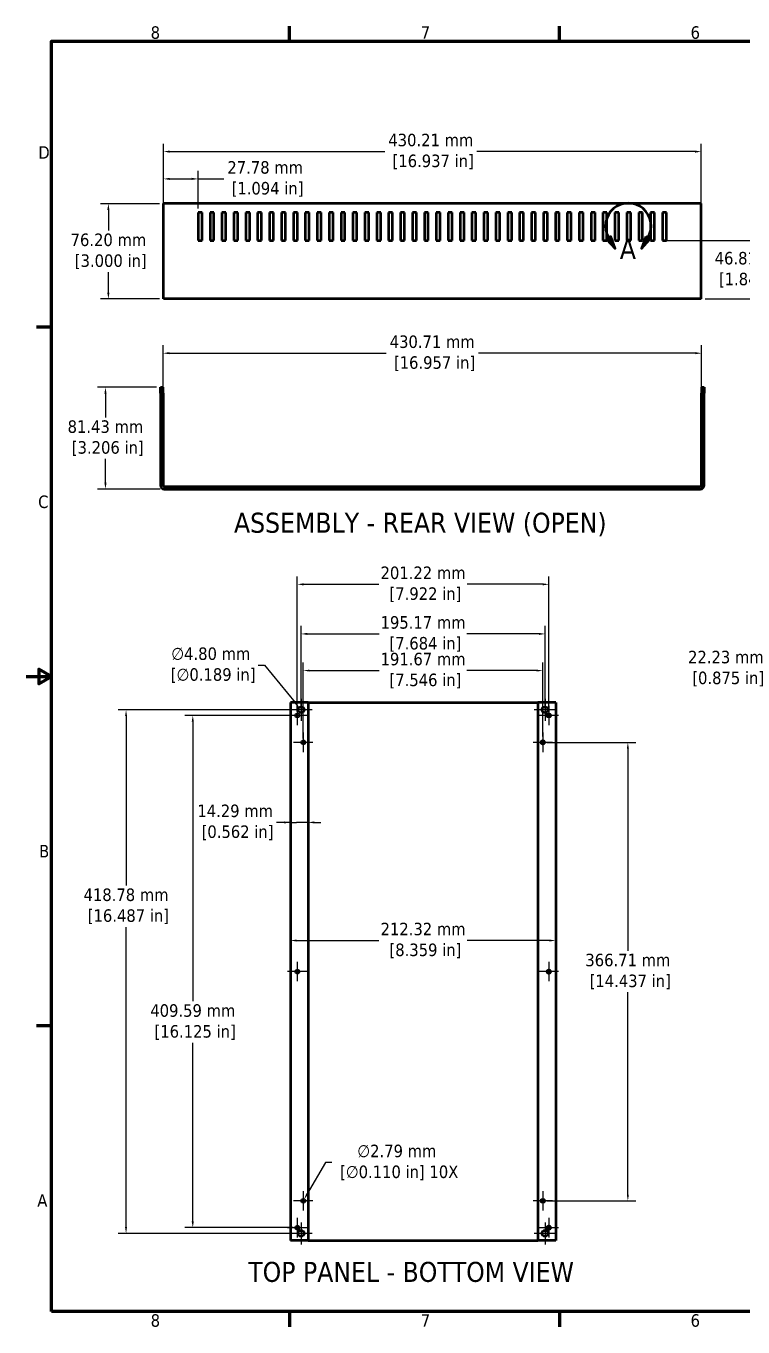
# Model space of a CAD drawing. Header units: millimetres. Extents: x 5 to 1722, y 30 to 1087.
# Drawn here: x 5 to 579, y 39 to 1079 of the extents above; entities that cross this region are included whole.
import ezdxf

# ---------------------------------------------------------------- set-up
doc = ezdxf.new("R2010")
doc.units = ezdxf.units.MM
doc.header["$LTSCALE"] = 2
for name, color, linetype, lineweight in [('Border (ANSI)', 7, 'Continuous', 70), ('Center Mark (ANSI)', 3, 'Continuous', 25), ('Detail Boundary (ANSI)', 7, 'Continuous', 50), ('Dimension (ANSI)', 7, 'Continuous', 25), ('Symbol (ANSI)', 7, 'Continuous', 25), ('Visible (ANSI)', 7, 'Continuous', 50)]:
    doc.layers.add(name, color=color, linetype=linetype, lineweight=lineweight)
doc.styles.add('Label Text (ANSI)', font='TAHOMA.TTF')
doc.styles.add('Note Text (ANSI)', font='TAHOMA.TTF')
doc.dimstyles.new('Default - mm (ANSI)', dxfattribs={"dimscale": 2, "dimtxt": 5, "dimasz": 2.5, "dimexe": 3.175, "dimexo": 1.6002, "dimgap": 0.8, "dimtad": 0, "dimtih": 1, "dimtoh": 1, "dimrnd": 1e-08, "dimzin": 0, "dimdsep": 46, "dimtxsty": 'Note Text (ANSI)', "dimcen": 0.09, "dimdle": 10, "dimclrd": 256, "dimclre": 256, "dimclrt": 256, "dimadec": 1, "dimazin": 0, "dimtfac": 0.6096, "dimtofl": 0, "dimtmove": 0, "dimatfit": 3, "dimfxl": 0, "dimtolj": 1, "dimtzin": 0, "dimlwd": -1, "dimlwe": -1, "dimarcsym": 0})

# ---------------------------------------------------------------- blocks, each defined once
blk = doc.blocks.new('Borders Default Border')
at = {"layer": 'Border (ANSI)'}
for p, q in [((107.95, 533.4), (107.95, 539.42)), ((215.9, 533.4), (215.9, 539.42)), ((12.7, 419.1), (6.68, 419.1)), ((12.7, 139.7), (6.68, 139.7)), ((107.95, 25.4), (107.95, 19.38)), ((215.9, 25.4), (215.9, 19.38))]:
    blk.add_line(p, q, dxfattribs=at)
at = {"layer": 'Border (ANSI)', "flags": 128}
for points in [[(12.7, 25.4), (12.7, 533.4), (850.9, 533.4), (850.9, 25.4), (12.7, 25.4)], [(2.54, 279.4), (12.7, 279.4), (7.62, 282.33), (7.62, 276.47), (12.7, 279.4)]]:
    blk.add_lwpolyline(points, dxfattribs=at)
at = {"layer": 'Border (ANSI)', "char_height": 5, "attachment_point": 7, "style": 'Note Text (ANSI)'}
for s, insert in [('8', (52.4, 534.3)), ('7', (160.45, 534.42)), ('6', (268.34, 534.31)), ('D', (7.46, 486.45)), ('C', (7.39, 346.66)), ('B', (7.77, 207.05)), ('A', (7.05, 67.35)), ('8', (52.4, 19.27)), ('7', (160.45, 19.38)), ('6', (268.34, 19.28))]:
    blk.add_mtext(s, dxfattribs=dict(at, insert=insert))
blk = doc.blocks.new('*D5')
at = {"layer": 'Defpoints', "color": 0}
for p in [(115, 936.9), (71, 860.7), (115, 860.7)]:
    blk.add_point(p, dxfattribs=at)
at = {"layer": 'Dimension (ANSI)'}
for p, q in [((111.8, 936.9), (64.6, 936.9)), ((71, 931.9), (71, 915.4)), ((71, 865.7), (71, 882.2)), ((111.8, 860.7), (64.6, 860.7))]:
    blk.add_line(p, q, dxfattribs=at)
for points in [[(70.1, 931.9), (71.8, 931.9), (71, 936.9)], [(70.1, 865.7), (71.8, 865.7), (71, 860.7)]]:
    blk.add_solid(points, dxfattribs=at)
at = {"layer": 'Dimension (ANSI)', "insert": (71, 898.8), "char_height": 10, "attachment_point": 5, "style": 'Note Text (ANSI)'}
blk.add_mtext('\\A1;76.20 mm\\P [3.000 in]', dxfattribs=at)
blk = doc.blocks.new('*D6')
at = {"layer": 'Defpoints', "color": 0}
for p in [(545.4, 817.3), (114.7, 785.3), (545.4, 785.3)]:
    blk.add_point(p, dxfattribs=at)
at = {"layer": 'Dimension (ANSI)'}
for p, q in [((114.7, 788.5), (114.7, 823.7)), ((545.4, 788.5), (545.4, 823.7)), ((119.7, 817.3), (293.2, 817.3)), ((540.4, 817.3), (366.9, 817.3))]:
    blk.add_line(p, q, dxfattribs=at)
for points in [[(119.7, 818.2), (119.7, 816.5), (114.7, 817.3)], [(540.4, 818.2), (540.4, 816.5), (545.4, 817.3)]]:
    blk.add_solid(points, dxfattribs=at)
at = {"layer": 'Dimension (ANSI)', "insert": (330, 817.3), "char_height": 10, "attachment_point": 5, "style": 'Note Text (ANSI)'}
blk.add_mtext('\\A1;430.71 mm\\P [16.957 in]', dxfattribs=at)
blk = doc.blocks.new('*D7')
at = {"layer": 'Defpoints', "color": 0}
for p in [(68.6, 790.1), (112.6, 790.1), (115.7, 708.7)]:
    blk.add_point(p, dxfattribs=at)
at = {"layer": 'Dimension (ANSI)'}
for p, q in [((109.4, 790.1), (62.3, 790.1)), ((68.6, 785.1), (68.6, 766)), ((68.6, 713.7), (68.6, 732.8)), ((112.5, 708.7), (62.3, 708.7))]:
    blk.add_line(p, q, dxfattribs=at)
for points in [[(67.8, 785.1), (69.5, 785.1), (68.6, 790.1)], [(67.8, 713.7), (69.5, 713.7), (68.6, 708.7)]]:
    blk.add_solid(points, dxfattribs=at)
at = {"layer": 'Dimension (ANSI)', "insert": (68.6, 749.4), "char_height": 10, "attachment_point": 5, "style": 'Note Text (ANSI)'}
blk.add_mtext('\\A1;81.43 mm\\P [3.206 in]', dxfattribs=at)
blk = doc.blocks.new('*D8')
at = {"layer": 'Defpoints', "color": 0}
for p in [(545.2, 978.6), (115, 933.9), (545.2, 933.9)]:
    blk.add_point(p, dxfattribs=at)
at = {"layer": 'Dimension (ANSI)'}
for p, q in [((115, 937.1), (115, 984.9)), ((120, 978.6), (292, 978.6)), ((540.2, 978.6), (365.7, 978.6)), ((545.2, 937.1), (545.2, 984.9))]:
    blk.add_line(p, q, dxfattribs=at)
for points in [[(120, 979.4), (120, 977.7), (115, 978.6)], [(540.2, 979.4), (540.2, 977.7), (545.2, 978.6)]]:
    blk.add_solid(points, dxfattribs=at)
at = {"layer": 'Dimension (ANSI)', "insert": (328.9, 978.6), "char_height": 10, "attachment_point": 5, "style": 'Note Text (ANSI)'}
blk.add_mtext('\\A1;430.21 mm\\P [16.937 in]', dxfattribs=at)
blk = doc.blocks.new('*D9')
at = {"layer": 'Defpoints', "color": 0}
for p in [(142.7, 956.7), (115, 933.9), (142.7, 929.8)]:
    blk.add_point(p, dxfattribs=at)
at = {"layer": 'Dimension (ANSI)'}
for p, q in [((115, 937.1), (115, 963.1)), ((142.7, 933), (142.7, 963.1)), ((120, 956.7), (137.7, 956.7)), ((142.7, 956.7), (163.2, 956.7))]:
    blk.add_line(p, q, dxfattribs=at)
for points in [[(120, 957.6), (120, 955.9), (115, 956.7)], [(137.7, 957.6), (137.7, 955.9), (142.7, 956.7)]]:
    blk.add_solid(points, dxfattribs=at)
at = {"layer": 'Dimension (ANSI)', "insert": (196.4, 956.7), "char_height": 10, "attachment_point": 5, "style": 'Note Text (ANSI)'}
blk.add_mtext('\\A1;27.78 mm\\P [1.094 in]', dxfattribs=at)
blk = doc.blocks.new('*D10')
at = {"layer": 'Defpoints', "color": 0}
for p in [(514.2, 907.5), (586.2, 907.5), (545.2, 860.7)]:
    blk.add_point(p, dxfattribs=at)
at = {"layer": 'Dimension (ANSI)'}
for p, q in [((517.4, 907.5), (592.5, 907.5)), ((586.2, 902.5), (586.2, 900.7)), ((586.2, 865.7), (586.2, 867.5)), ((548.4, 860.7), (592.5, 860.7))]:
    blk.add_line(p, q, dxfattribs=at)
for points in [[(585.3, 902.5), (587, 902.5), (586.2, 907.5)], [(585.3, 865.7), (587, 865.7), (586.2, 860.7)]]:
    blk.add_solid(points, dxfattribs=at)
at = {"layer": 'Dimension (ANSI)', "insert": (586.2, 884.1), "char_height": 10, "attachment_point": 5, "style": 'Note Text (ANSI)'}
blk.add_mtext('\\A1;46.81 mm\\P [1.843 in]', dxfattribs=at)
blk = doc.blocks.new('*D34')
at = {"layer": 'Defpoints', "color": 0}
for p in [(216.5, 347.6), (428.8, 347.6), (428.8, 347.6)]:
    blk.add_point(p, dxfattribs=at)
at = {"layer": 'Dimension (ANSI)'}
for p, q in [((221.5, 347.6), (287.3, 347.6)), ((423.8, 347.6), (358, 347.6))]:
    blk.add_line(p, q, dxfattribs=at)
for points in [[(221.5, 348.4), (221.5, 346.8), (216.5, 347.6)], [(423.8, 348.4), (423.8, 346.8), (428.8, 347.6)]]:
    blk.add_solid(points, dxfattribs=at)
at = {"layer": 'Dimension (ANSI)', "insert": (322.7, 347.6), "char_height": 10, "attachment_point": 5, "style": 'Note Text (ANSI)'}
blk.add_mtext('\\A1;212.32 mm\\P [8.359 in]', dxfattribs=at)
blk = doc.blocks.new('*D35')
at = {"layer": 'Defpoints', "color": 0}
for p in [(418.5, 563.5), (226.8, 506.1), (418.5, 507.5)]:
    blk.add_point(p, dxfattribs=at)
at = {"layer": 'Dimension (ANSI)'}
for p, q in [((226.8, 509.3), (226.8, 569.9)), ((231.8, 563.5), (287.7, 563.5)), ((413.5, 563.5), (357.6, 563.5)), ((418.5, 510.7), (418.5, 569.9))]:
    blk.add_line(p, q, dxfattribs=at)
for points in [[(231.8, 564.3), (231.8, 562.7), (226.8, 563.5)], [(413.5, 564.3), (413.5, 562.7), (418.5, 563.5)]]:
    blk.add_solid(points, dxfattribs=at)
at = {"layer": 'Dimension (ANSI)', "insert": (322.7, 563.5), "char_height": 10, "attachment_point": 5, "style": 'Note Text (ANSI)'}
blk.add_mtext('\\A1;191.67 mm\\P [7.546 in]', dxfattribs=at)
blk = doc.blocks.new('*D36')
at = {"layer": 'Defpoints', "color": 0}
for p in [(420.3, 592.8), (225.1, 532.1), (420.3, 532.1)]:
    blk.add_point(p, dxfattribs=at)
at = {"layer": 'Dimension (ANSI)'}
for p, q in [((225.1, 535.3), (225.1, 599.2)), ((420.3, 535.3), (420.3, 599.2)), ((230.1, 592.8), (287.7, 592.8)), ((415.3, 592.8), (357.6, 592.8))]:
    blk.add_line(p, q, dxfattribs=at)
for points in [[(230.1, 593.7), (230.1, 592), (225.1, 592.8)], [(415.3, 593.7), (415.3, 592), (420.3, 592.8)]]:
    blk.add_solid(points, dxfattribs=at)
at = {"layer": 'Dimension (ANSI)', "insert": (322.7, 592.8), "char_height": 10, "attachment_point": 5, "style": 'Note Text (ANSI)'}
blk.add_mtext('\\A1;195.17 mm\\P [7.684 in]', dxfattribs=at)
blk = doc.blocks.new('*D37')
at = {"layer": 'Defpoints', "color": 0}
for p in [(222.1, 632.5), (222.1, 527.6), (423.3, 527.6)]:
    blk.add_point(p, dxfattribs=at)
at = {"layer": 'Dimension (ANSI)'}
for p, q in [((222.1, 530.8), (222.1, 638.8)), ((423.3, 530.8), (423.3, 638.8)), ((227.1, 632.5), (287.3, 632.5)), ((418.3, 632.5), (358, 632.5))]:
    blk.add_line(p, q, dxfattribs=at)
for points in [[(227.1, 633.3), (227.1, 631.6), (222.1, 632.5)], [(418.3, 633.3), (418.3, 631.6), (423.3, 632.5)]]:
    blk.add_solid(points, dxfattribs=at)
at = {"layer": 'Dimension (ANSI)', "insert": (322.7, 632.5), "char_height": 10, "attachment_point": 5, "style": 'Note Text (ANSI)'}
blk.add_mtext('\\A1;201.22 mm\\P [7.922 in]', dxfattribs=at)
blk = doc.blocks.new('*D38')
at = {"layer": 'Defpoints', "color": 0}
for p in [(223.6, 534), (226.6, 530.3)]:
    blk.add_point(p, dxfattribs=at)
at = {"layer": 'Dimension (ANSI)'}
for p, q in [((190.9, 567.8), (195.9, 567.8)), ((195.9, 567.8), (220.4, 537.9)), ((224.9, 532.1), (225.3, 532.1)), ((225.1, 532), (225.1, 532.3))]:
    blk.add_line(p, q, dxfattribs=at)
blk.add_solid([(221.1, 538.4), (219.8, 537.3), (223.6, 534)], dxfattribs=at)
at = {"layer": 'Dimension (ANSI)', "insert": (152.9, 567.8), "char_height": 10, "attachment_point": 5, "style": 'Note Text (ANSI)'}
blk.add_mtext('\\A1;∅4.80 mm\\P [∅0.189 in]', dxfattribs=at)
blk = doc.blocks.new('*D39')
at = {"layer": 'Defpoints', "color": 0}
for p in [(225.1, 532.1), (85.1, 113.4), (225.1, 113.4)]:
    blk.add_point(p, dxfattribs=at)
at = {"layer": 'Dimension (ANSI)'}
for p, q in [((221.9, 532.1), (78.7, 532.1)), ((85.1, 527.1), (85.1, 391.6)), ((85.1, 118.4), (85.1, 358.4)), ((221.9, 113.4), (78.7, 113.4))]:
    blk.add_line(p, q, dxfattribs=at)
for points in [[(84.3, 527.1), (85.9, 527.1), (85.1, 532.1)], [(84.3, 118.4), (85.9, 118.4), (85.1, 113.4)]]:
    blk.add_solid(points, dxfattribs=at)
at = {"layer": 'Dimension (ANSI)', "insert": (85.1, 375), "char_height": 10, "attachment_point": 5, "style": 'Note Text (ANSI)'}
blk.add_mtext('\\A1;418.78 mm\\P [16.487 in]', dxfattribs=at)
blk = doc.blocks.new('*D40')
at = {"layer": 'Defpoints', "color": 0}
for p in [(222.1, 527.6), (138.5, 118), (222.1, 118)]:
    blk.add_point(p, dxfattribs=at)
at = {"layer": 'Dimension (ANSI)'}
for p, q in [((218.9, 527.6), (132.1, 527.6)), ((138.5, 522.6), (138.5, 299)), ((138.5, 123), (138.5, 265.9)), ((218.9, 118), (132.1, 118))]:
    blk.add_line(p, q, dxfattribs=at)
for points in [[(137.6, 522.6), (139.3, 522.6), (138.5, 527.6)], [(137.6, 123), (139.3, 123), (138.5, 118)]]:
    blk.add_solid(points, dxfattribs=at)
at = {"layer": 'Dimension (ANSI)', "insert": (138.5, 282.4), "char_height": 10, "attachment_point": 5, "style": 'Note Text (ANSI)'}
blk.add_mtext('\\A1;409.59 mm\\P [16.125 in]', dxfattribs=at)
blk = doc.blocks.new('*D41')
at = {"layer": 'Defpoints', "color": 0}
for p in [(216.5, 442.1), (216.5, 431.8), (230.8, 431.8)]:
    blk.add_point(p, dxfattribs=at)
at = {"layer": 'Dimension (ANSI)'}
for p, q in [((216.5, 442.1), (205.5, 442.1)), ((211.5, 442.1), (206.5, 442.1)), ((216.5, 442.1), (221.5, 442.1)), ((225.8, 442.1), (221.5, 442.1)), ((230.8, 442.1), (225.8, 442.1)), ((235.8, 442.1), (240.8, 442.1))]:
    blk.add_line(p, q, dxfattribs=at)
for points in [[(211.5, 442.9), (211.5, 441.2), (216.5, 442.1)], [(235.8, 442.9), (235.8, 441.2), (230.8, 442.1)]]:
    blk.add_solid(points, dxfattribs=at)
at = {"layer": 'Dimension (ANSI)', "insert": (172.4, 442.1), "char_height": 10, "attachment_point": 5, "style": 'Note Text (ANSI)'}
blk.add_mtext('\\A1;14.29 mm\\P [0.562 in]', dxfattribs=at)
blk = doc.blocks.new('*D42')
at = {"layer": 'Defpoints', "color": 0}
for p in [(226.1, 138.2), (227.5, 140.6)]:
    blk.add_point(p, dxfattribs=at)
at = {"layer": 'Dimension (ANSI)'}
for p, q in [((244.6, 170.1), (230, 144.9)), ((249.6, 170.1), (244.6, 170.1)), ((226.7, 139.4), (227, 139.4)), ((226.8, 139.2), (226.8, 139.6))]:
    blk.add_line(p, q, dxfattribs=at)
blk.add_solid([(229.3, 145.4), (230.8, 144.5), (227.5, 140.6)], dxfattribs=at)
at = {"layer": 'Dimension (ANSI)', "insert": (301.7, 170.1), "char_height": 10, "attachment_point": 5, "style": 'Note Text (ANSI)'}
blk.add_mtext('\\A1;∅2.79 mm\\P [∅0.110 in] 10X', dxfattribs=at)
blk = doc.blocks.new('*D43')
at = {"layer": 'Defpoints', "color": 0}
for p in [(418.5, 506.1), (486.5, 506.1), (418.5, 139.4)]:
    blk.add_point(p, dxfattribs=at)
at = {"layer": 'Dimension (ANSI)'}
for p, q in [((421.7, 506.1), (492.9, 506.1)), ((486.5, 501.1), (486.5, 339.3)), ((486.5, 144.4), (486.5, 306.2)), ((421.7, 139.4), (492.9, 139.4))]:
    blk.add_line(p, q, dxfattribs=at)
for points in [[(485.7, 501.1), (487.3, 501.1), (486.5, 506.1)], [(485.7, 144.4), (487.3, 144.4), (486.5, 139.4)]]:
    blk.add_solid(points, dxfattribs=at)
at = {"layer": 'Dimension (ANSI)', "insert": (486.5, 322.8), "char_height": 10, "attachment_point": 5, "style": 'Note Text (ANSI)'}
blk.add_mtext('\\A1;366.71 mm\\P [14.437 in]', dxfattribs=at)
blk = doc.blocks.new('2dDetail0')
at = {"layer": 'Detail Boundary (ANSI)', "linetype": 'Continuous'}
for p, q in [((236.46, 455.35), (234.75, 454.32)), ((234.75, 454.32), (238.17, 450.55)), ((235.6, 454.84), (238.17, 450.55)), ((238.17, 450.55), (236.46, 455.35)), ((250.39, 455.35), (248.68, 450.55)), ((251.24, 454.84), (248.68, 450.55)), ((248.68, 450.55), (252.1, 454.32)), ((252.1, 454.32), (250.39, 455.35))]:
    blk.add_line(p, q, dxfattribs=at)
at = {"layer": 'Detail Boundary (ANSI)', "linetype": 'Continuous', "flags": 128}
for points in [[(234.75, 454.32), (238.17, 450.55), (236.46, 455.35), (234.75, 454.32)], [(250.39, 455.35), (248.68, 450.55), (252.1, 454.32), (250.39, 455.35)]]:
    blk.add_lwpolyline(points, dxfattribs=at)
at = {"layer": 'Detail Boundary (ANSI)'}
blk.add_arc((243.42, 459.52), 9.12, 329.0808, 210.9192, dxfattribs=at)
for points in [[(234.75, 454.32), (238.17, 450.55), (236.46, 455.35), (234.75, 454.32)], [(250.39, 455.35), (248.68, 450.55), (252.1, 454.32), (250.39, 455.35)]]:
    blk.add_solid(points, dxfattribs=at)
at = {"layer": 'Detail Boundary (ANSI)', "insert": (240.03, 446.4), "char_height": 8, "attachment_point": 7, "style": 'Label Text (ANSI)'}
blk.add_mtext('A', dxfattribs=at)
blk = doc.blocks.new('*D49')
at = {"layer": 'Defpoints', "color": 0}
for p in [(660.4, 565.1), (615.9, 542.4), (660.4, 542.4)]:
    blk.add_point(p, dxfattribs=at)
at = {"layer": 'Dimension (ANSI)'}
for p, q in [((615.9, 565.1), (598, 565.1)), ((615.9, 545.6), (615.9, 571.5)), ((655.4, 565.1), (620.9, 565.1)), ((660.4, 545.6), (660.4, 571.5))]:
    blk.add_line(p, q, dxfattribs=at)
for points in [[(620.9, 566), (620.9, 564.3), (615.9, 565.1)], [(655.4, 566), (655.4, 564.3), (660.4, 565.1)]]:
    blk.add_solid(points, dxfattribs=at)
at = {"layer": 'Dimension (ANSI)', "insert": (564.9, 565.1), "char_height": 10, "attachment_point": 5, "style": 'Note Text (ANSI)'}
blk.add_mtext('\\A1;22.23 mm\\P [0.875 in]', dxfattribs=at)

msp = doc.modelspace()

# ---------------------------------------------------------------- linework, layer by layer
at = {"layer": 'Center Mark (ANSI)', "linetype": 'Continuous'}
for p, q in [((233.843, 532.148), (216.343, 532.148)), ((222.071, 535.297), (222.071, 519.803)), ((225.093, 540.898), (225.093, 523.398)), ((429.017, 532.148), (411.516, 532.148)), ((420.267, 540.898), (420.267, 523.398)), ((423.289, 535.297), (423.289, 519.803)), ((229.818, 527.55), (214.324, 527.55)), ((431.036, 527.55), (415.542, 527.55)), ((226.846, 513.86), (226.846, 498.366)), ((418.514, 513.86), (418.514, 498.366)), ((234.593, 506.113), (219.099, 506.113)), ((426.261, 506.113), (410.767, 506.113)), ((229.818, 322.757), (214.324, 322.757)), ((222.071, 330.504), (222.071, 315.01)), ((431.036, 322.757), (415.542, 322.757)), ((423.289, 330.504), (423.289, 315.01)), ((226.846, 147.147), (226.846, 131.653)), ((418.514, 147.147), (418.514, 131.653)), ((234.593, 139.4), (219.099, 139.4)), ((426.261, 139.4), (410.767, 139.4)), ((222.071, 125.71), (222.071, 110.216)), ((423.289, 125.71), (423.289, 110.216)), ((229.818, 117.963), (214.324, 117.963)), ((225.093, 122.116), (225.093, 104.615)), ((431.036, 117.963), (415.542, 117.963)), ((420.267, 122.116), (420.267, 104.615)), ((233.843, 113.365), (216.343, 113.365)), ((429.017, 113.365), (411.516, 113.365))]:
    msp.add_line(p, q, dxfattribs=at)
at = {"layer": 'Visible (ANSI)'}
for p, q in [((114.96, 933.851), (114.96, 936.924)), ((545.173, 936.924), (114.96, 936.924)), ((545.173, 933.851), (545.173, 936.924)), ((114.96, 863.798), (114.96, 933.851)), ((142.741, 929.762), (142.741, 907.537)), ((145.916, 929.762), (142.741, 929.762)), ((145.916, 907.537), (145.916, 929.762)), ((152.266, 929.762), (152.266, 907.537)), ((155.441, 929.762), (152.266, 929.762)), ((155.441, 907.537), (155.441, 929.762)), ((161.791, 929.762), (161.791, 907.537)), ((164.966, 929.762), (161.791, 929.762)), ((164.966, 907.537), (164.966, 929.762)), ((171.316, 929.762), (171.316, 907.537)), ((174.491, 929.762), (171.316, 929.762)), ((174.491, 907.537), (174.491, 929.762)), ((180.841, 929.762), (180.841, 907.537)), ((184.016, 929.762), (180.841, 929.762)), ((184.016, 907.537), (184.016, 929.762)), ((190.366, 929.762), (190.366, 907.537)), ((193.541, 929.762), (190.366, 929.762)), ((193.541, 907.537), (193.541, 929.762)), ((199.891, 929.762), (199.891, 907.537)), ((203.066, 929.762), (199.891, 929.762)), ((203.066, 907.537), (203.066, 929.762)), ((209.416, 929.762), (209.416, 907.537)), ((212.591, 929.762), (209.416, 929.762)), ((212.591, 907.537), (212.591, 929.762)), ((218.941, 929.762), (218.941, 907.537)), ((222.116, 929.762), (218.941, 929.762)), ((222.116, 907.537), (222.116, 929.762)), ((228.466, 929.762), (228.466, 907.537)), ((231.641, 929.762), (228.466, 929.762)), ((231.641, 907.537), (231.641, 929.762)), ((237.991, 929.762), (237.991, 907.537)), ((241.166, 929.762), (237.991, 929.762)), ((241.166, 907.537), (241.166, 929.762)), ((247.516, 929.762), (247.516, 907.537)), ((250.691, 929.762), (247.516, 929.762)), ((250.691, 907.537), (250.691, 929.762)), ((257.041, 929.762), (257.041, 907.537)), ((260.216, 929.762), (257.041, 929.762)), ((260.216, 907.537), (260.216, 929.762)), ((266.566, 929.762), (266.566, 907.537)), ((269.741, 929.762), (266.566, 929.762)), ((269.741, 907.537), (269.741, 929.762)), ((276.091, 929.762), (276.091, 907.537)), ((279.266, 929.762), (276.091, 929.762)), ((279.266, 907.537), (279.266, 929.762)), ((285.616, 929.762), (285.616, 907.537)), ((288.791, 929.762), (285.616, 929.762)), ((288.791, 907.537), (288.791, 929.762)), ((295.141, 929.762), (295.141, 907.537)), ((298.316, 929.762), (295.141, 929.762)), ((298.316, 907.537), (298.316, 929.762)), ((304.666, 929.762), (304.666, 907.537)), ((307.841, 929.762), (304.666, 929.762)), ((307.841, 907.537), (307.841, 929.762)), ((314.191, 929.762), (314.191, 907.537)), ((317.366, 929.762), (314.191, 929.762)), ((317.366, 907.537), (317.366, 929.762)), ((323.716, 929.762), (323.716, 907.537)), ((326.891, 929.762), (323.716, 929.762)), ((326.891, 907.537), (326.891, 929.762)), ((333.241, 929.762), (333.241, 907.537)), ((336.416, 929.762), (333.241, 929.762)), ((336.416, 907.537), (336.416, 929.762)), ((342.766, 929.762), (342.766, 907.537)), ((345.941, 929.762), (342.766, 929.762)), ((345.941, 907.537), (345.941, 929.762)), ((352.291, 929.762), (352.291, 907.537)), ((355.466, 929.762), (352.291, 929.762)), ((355.466, 907.537), (355.466, 929.762)), ((361.816, 929.762), (361.816, 907.537)), ((364.991, 929.762), (361.816, 929.762)), ((364.991, 907.537), (364.991, 929.762)), ((371.341, 929.762), (371.341, 907.537)), ((374.516, 929.762), (371.341, 929.762)), ((374.516, 907.537), (374.516, 929.762)), ((380.866, 929.762), (380.866, 907.537)), ((384.041, 929.762), (380.866, 929.762)), ((384.041, 907.537), (384.041, 929.762)), ((390.391, 929.762), (390.391, 907.537)), ((393.566, 929.762), (390.391, 929.762)), ((393.566, 907.537), (393.566, 929.762)), ((399.916, 929.762), (399.916, 907.537)), ((403.091, 929.762), (399.916, 929.762)), ((403.091, 907.537), (403.091, 929.762)), ((409.441, 929.762), (409.441, 907.537)), ((412.616, 929.762), (409.441, 929.762)), ((412.616, 907.537), (412.616, 929.762)), ((418.966, 929.762), (418.966, 907.537)), ((422.141, 929.762), (418.966, 929.762)), ((422.141, 907.537), (422.141, 929.762)), ((428.491, 929.762), (428.491, 907.537)), ((431.666, 929.762), (428.491, 929.762)), ((431.666, 907.537), (431.666, 929.762)), ((438.016, 929.762), (438.016, 907.537)), ((441.191, 929.762), (438.016, 929.762)), ((441.191, 907.537), (441.191, 929.762)), ((447.541, 929.762), (447.541, 907.537)), ((450.716, 929.762), (447.541, 929.762)), ((450.716, 907.537), (450.716, 929.762)), ((457.066, 929.762), (457.066, 907.537)), ((460.241, 929.762), (457.066, 929.762)), ((460.241, 907.537), (460.241, 929.762)), ((466.591, 929.762), (466.591, 907.537)), ((469.766, 929.762), (466.591, 929.762)), ((469.766, 907.537), (469.766, 929.762)), ((476.116, 929.762), (476.116, 907.537)), ((479.291, 929.762), (476.116, 929.762)), ((479.291, 907.537), (479.291, 929.762)), ((485.641, 929.762), (485.641, 907.537)), ((488.816, 929.762), (485.641, 929.762)), ((488.816, 907.537), (488.816, 929.762)), ((495.166, 929.762), (495.166, 907.537)), ((498.341, 929.762), (495.166, 929.762)), ((498.341, 907.537), (498.341, 929.762)), ((504.691, 929.762), (504.691, 907.537)), ((507.866, 929.762), (504.691, 929.762)), ((507.866, 907.537), (507.866, 929.762)), ((514.216, 929.762), (514.216, 907.537)), ((517.391, 929.762), (514.216, 929.762)), ((517.391, 907.537), (517.391, 929.762)), ((545.173, 863.798), (545.173, 933.851)), ((142.741, 907.537), (145.916, 907.537)), ((152.266, 907.537), (155.441, 907.537)), ((161.791, 907.537), (164.966, 907.537)), ((171.316, 907.537), (174.491, 907.537)), ((180.841, 907.537), (184.016, 907.537)), ((190.366, 907.537), (193.541, 907.537)), ((199.891, 907.537), (203.066, 907.537)), ((209.416, 907.537), (212.591, 907.537)), ((218.941, 907.537), (222.116, 907.537)), ((228.466, 907.537), (231.641, 907.537)), ((237.991, 907.537), (241.166, 907.537)), ((247.516, 907.537), (250.691, 907.537)), ((257.041, 907.537), (260.216, 907.537)), ((266.566, 907.537), (269.741, 907.537)), ((276.091, 907.537), (279.266, 907.537)), ((285.616, 907.537), (288.791, 907.537)), ((295.141, 907.537), (298.316, 907.537)), ((304.666, 907.537), (307.841, 907.537)), ((314.191, 907.537), (317.366, 907.537)), ((323.716, 907.537), (326.891, 907.537)), ((333.241, 907.537), (336.416, 907.537)), ((342.766, 907.537), (345.941, 907.537)), ((352.291, 907.537), (355.466, 907.537)), ((361.816, 907.537), (364.991, 907.537)), ((371.341, 907.537), (374.516, 907.537)), ((380.866, 907.537), (384.041, 907.537)), ((390.391, 907.537), (393.566, 907.537)), ((399.916, 907.537), (403.091, 907.537)), ((409.441, 907.537), (412.616, 907.537)), ((418.966, 907.537), (422.141, 907.537)), ((428.491, 907.537), (431.666, 907.537)), ((438.016, 907.537), (441.191, 907.537)), ((447.541, 907.537), (450.716, 907.537)), ((457.066, 907.537), (460.241, 907.537)), ((466.591, 907.537), (469.766, 907.537)), ((476.116, 907.537), (479.291, 907.537)), ((485.641, 907.537), (488.816, 907.537)), ((495.166, 907.537), (498.341, 907.537)), ((504.691, 907.537), (507.866, 907.537)), ((514.216, 907.537), (517.391, 907.537)), ((114.96, 860.724), (114.96, 863.798)), ((545.173, 860.724), (545.173, 863.798)), ((545.173, 860.724), (114.96, 860.724)), ((112.636, 790.099), (114.693, 790.099)), ((112.636, 785.337), (112.636, 790.099)), ((112.636, 785.337), (112.636, 711.74)), ((114.693, 785.337), (114.693, 790.099)), ((114.693, 785.337), (114.693, 711.74)), ((545.401, 790.099), (547.459, 790.099)), ((545.401, 790.099), (545.401, 785.337)), ((545.401, 711.74), (545.401, 785.337)), ((547.459, 790.099), (547.459, 785.337)), ((547.459, 711.74), (547.459, 785.337)), ((115.709, 710.724), (544.385, 710.724)), ((115.709, 708.667), (544.385, 708.667)), ((216.521, 537.863), (216.521, 107.65)), ((219.594, 537.863), (216.521, 537.863)), ((230.808, 537.863), (219.594, 537.863)), ((230.808, 537.863), (230.808, 107.65)), ((230.808, 537.863), (273.266, 537.863)), ((273.266, 537.863), (273.529, 537.863)), ((273.529, 537.863), (414.552, 537.863)), ((425.766, 537.863), (414.552, 537.863)), ((414.552, 537.863), (414.552, 107.65)), ((428.839, 537.863), (425.766, 537.863)), ((428.839, 537.863), (428.839, 107.65)), ((219.594, 107.65), (216.521, 107.65)), ((230.808, 107.65), (219.594, 107.65)), ((230.808, 107.65), (273.266, 107.65)), ((273.266, 107.65), (273.529, 107.65)), ((273.529, 107.65), (414.552, 107.65)), ((425.766, 107.65), (414.552, 107.65)), ((428.839, 107.65), (425.766, 107.65))]:
    msp.add_line(p, q, dxfattribs=at)
for centre, radius in [((225.093, 532.148), 2.4), ((420.267, 532.148), 2.4), ((222.071, 527.55), 1.397), ((423.289, 527.55), 1.397), ((226.846, 506.113), 1.397), ((418.514, 506.113), 1.397), ((222.071, 322.757), 1.397), ((423.289, 322.757), 1.397), ((226.846, 139.4), 1.397), ((418.514, 139.4), 1.397), ((222.071, 117.963), 1.397), ((225.093, 113.365), 2.4), ((420.267, 113.365), 2.4), ((423.289, 117.963), 1.397)]:
    msp.add_circle(centre, radius, dxfattribs=at)
for centre, radius, start, end in [((115.709, 711.74), 3.073, 180, 270), ((115.709, 711.74), 1.016, 180, 270), ((544.385, 711.74), 3.073, 270, 0), ((544.385, 711.74), 1.016, 270, 0)]:
    msp.add_arc(centre, radius, start, end, dxfattribs=at)

# ---------------------------------------------------------------- block references
at = {"xscale": 2, "yscale": 2, "zscale": 2}
msp.add_blockref('Borders Default Border', (0, 0), dxfattribs=at)
at = {"layer": 'Detail Boundary (ANSI)', "xscale": 2, "yscale": 2, "zscale": 2}
msp.add_blockref('2dDetail0', (0, 0), dxfattribs=at)

# ---------------------------------------------------------------- texts
at = {"layer": 'Symbol (ANSI)', "char_height": 16, "attachment_point": 7, "style": 'Label Text (ANSI)'}
for s, insert in [('ASSEMBLY - REAR VIEW (OPEN)', (171.447, 670.866)), ('TOP PANEL - BOTTOM VIEW', (182.852, 74.309))]:
    msp.add_mtext(s, dxfattribs=dict(at, insert=insert))

# ---------------------------------------------------------------- dimensions: what is measured, and where the dimension line sits
at = {"layer": 'Dimension (ANSI)'}
for base, p2, picture, middle in [((545.173, 978.551), (545.173, 933.851), '*D8', (328.877, 978.551)), ((142.741, 956.75), (142.741, 929.762), '*D9', (196.355, 956.75))]:
    dim = msp.add_linear_dim(base=base, p1=(114.96, 933.851), p2=p2, dimstyle='Default - mm (ANSI)', override={"dimtih": 0, "dimtoh": 0, "dimdec": 2, "dimpost": ' mm\\X', "dimtp": 0, "dimtm": 0, "dimtdec": 2, "dimatfit": 2}, dxfattribs=at)
    dim.commit()
    dim.dimension.update_dxf_attribs({"geometry": picture, "text_midpoint": middle, "dimtype": 160})
for base, p1, p2, angle, override, picture, middle in [((70.96, 860.724), (114.96, 936.924), (114.96, 860.724), 90, {"dimdec": 2, "dimpost": ' mm\\X', "dimtp": 0, "dimtm": 0, "dimtdec": 2, "dimatfit": 2}, '*D5', (70.96, 898.824)), ((586.165, 907.537), (545.173, 860.724), (514.216, 907.537), 90, {"dimdec": 2, "dimpost": ' mm\\X', "dimtp": 0, "dimtm": 0, "dimtdec": 2, "dimatfit": 2}, '*D10', (586.165, 884.131)), ((545.401, 817.337), (114.693, 785.337), (545.401, 785.337), 180, {"dimtih": 0, "dimtoh": 0, "dimdec": 2, "dimpost": ' mm\\X', "dimtp": 0, "dimtm": 0, "dimtdec": 2, "dimatfit": 2}, '*D6', (330.047, 817.337)), ((68.636, 790.099), (115.709, 708.667), (112.636, 790.099), 270, {"dimdec": 2, "dimpost": ' mm\\X', "dimtp": 0, "dimtm": 0, "dimtdec": 2, "dimatfit": 2}, '*D7', (68.636, 749.383)), ((222.071, 632.463), (423.289, 527.55), (222.071, 527.55), 180, {"dimtih": 0, "dimtoh": 0, "dimdec": 2, "dimpost": ' mm\\X', "dimtp": 0, "dimtm": 0, "dimtdec": 2, "dimatfit": 2}, '*D37', (322.68, 632.463)), ((420.267, 592.839), (225.093, 532.148), (420.267, 532.148), 180, {"dimtih": 0, "dimtoh": 0, "dimdec": 2, "dimpost": ' mm\\X', "dimtp": 0, "dimtm": 0, "dimtdec": 2, "dimatfit": 2}, '*D36', (322.68, 592.839)), ((418.514, 563.51), (226.846, 506.113), (418.514, 507.51), 180, {"dimtih": 0, "dimtoh": 0, "dimdec": 2, "dimpost": ' mm\\X', "dimtp": 0, "dimtm": 0, "dimtdec": 2, "dimatfit": 2}, '*D35', (322.68, 563.51)), ((660.366794456, 565.141065821), (615.916794456, 542.427086191), (660.366794456, 542.427086191), 180, {"dimtih": 0, "dimtoh": 0, "dimdec": 2, "dimlfac": 0.5, "dimpost": ' mm\\X', "dimtp": 0, "dimtm": 0, "dimtdec": 2, "dimatfit": 2}, '*D49', (564.937702525, 565.141065821)), ((85.093, 113.365), (225.093, 532.148), (225.093, 113.365), 90, {"dimdec": 2, "dimpost": ' mm\\X', "dimtp": 0, "dimtm": 0, "dimtdec": 2, "dimatfit": 2}, '*D39', (85.093, 375.016)), ((138.47, 117.963), (222.071, 527.55), (222.071, 117.963), 90, {"dimdec": 2, "dimpost": ' mm\\X', "dimtp": 0, "dimtm": 0, "dimtdec": 2, "dimatfit": 2}, '*D40', (138.47, 282.448)), ((486.514, 506.113), (418.514, 139.4), (418.514, 506.113), 90, {"dimdec": 2, "dimpost": ' mm\\X', "dimtp": 0, "dimtm": 0, "dimtdec": 2, "dimatfit": 2}, '*D43', (486.514, 322.757)), ((216.521, 442.061), (230.808, 431.799), (216.521, 431.799), 180, {"dimtih": 0, "dimtoh": 0, "dimdec": 2, "dimpost": ' mm\\X', "dimse1": 1, "dimse2": 1, "dimtp": 0, "dimtm": 0, "dimtdec": 2, "dimatfit": 2}, '*D41', (172.353, 442.061)), ((428.839, 347.588), (216.521, 347.588), (428.839, 347.588), 180, {"dimtih": 0, "dimtoh": 0, "dimdec": 2, "dimpost": ' mm\\X', "dimse1": 1, "dimse2": 1, "dimtp": 0, "dimtm": 0, "dimtdec": 2, "dimatfit": 2}, '*D34', (322.68, 347.588))]:
    dim = msp.add_linear_dim(base=base, p1=p1, p2=p2, angle=angle, dimstyle='Default - mm (ANSI)', override=override, dxfattribs=at)
    dim.commit()
    dim.dimension.update_dxf_attribs({"geometry": picture, "text_midpoint": middle, "dimtype": 160})
dim = msp.add_diameter_dim_2p(p1=(226.613, 530.29), p2=(223.574, 534.006), dimstyle='Default - mm (ANSI)', override={"dimdec": 2, "dimpost": ' mm\\X', "dimtp": 0, "dimtm": 0, "dimtdec": 2}, dxfattribs=at)
dim.commit()
dim.dimension.update_dxf_attribs({"geometry": '*D38', "text_midpoint": (152.925, 567.844), "dimtype": 163})
dim = msp.add_diameter_dim_2p(p1=(226.147, 138.191), p2=(227.544, 140.61), text='<> 10X', dimstyle='Default - mm (ANSI)', override={"dimdec": 2, "dimpost": ' mm\\X', "dimtp": 0, "dimtm": 0, "dimtdec": 2}, dxfattribs=at)
dim.commit()
dim.dimension.update_dxf_attribs({"geometry": '*D42', "text_midpoint": (301.723, 170.091), "dimtype": 163})

doc.saveas('drawing.dxf')
